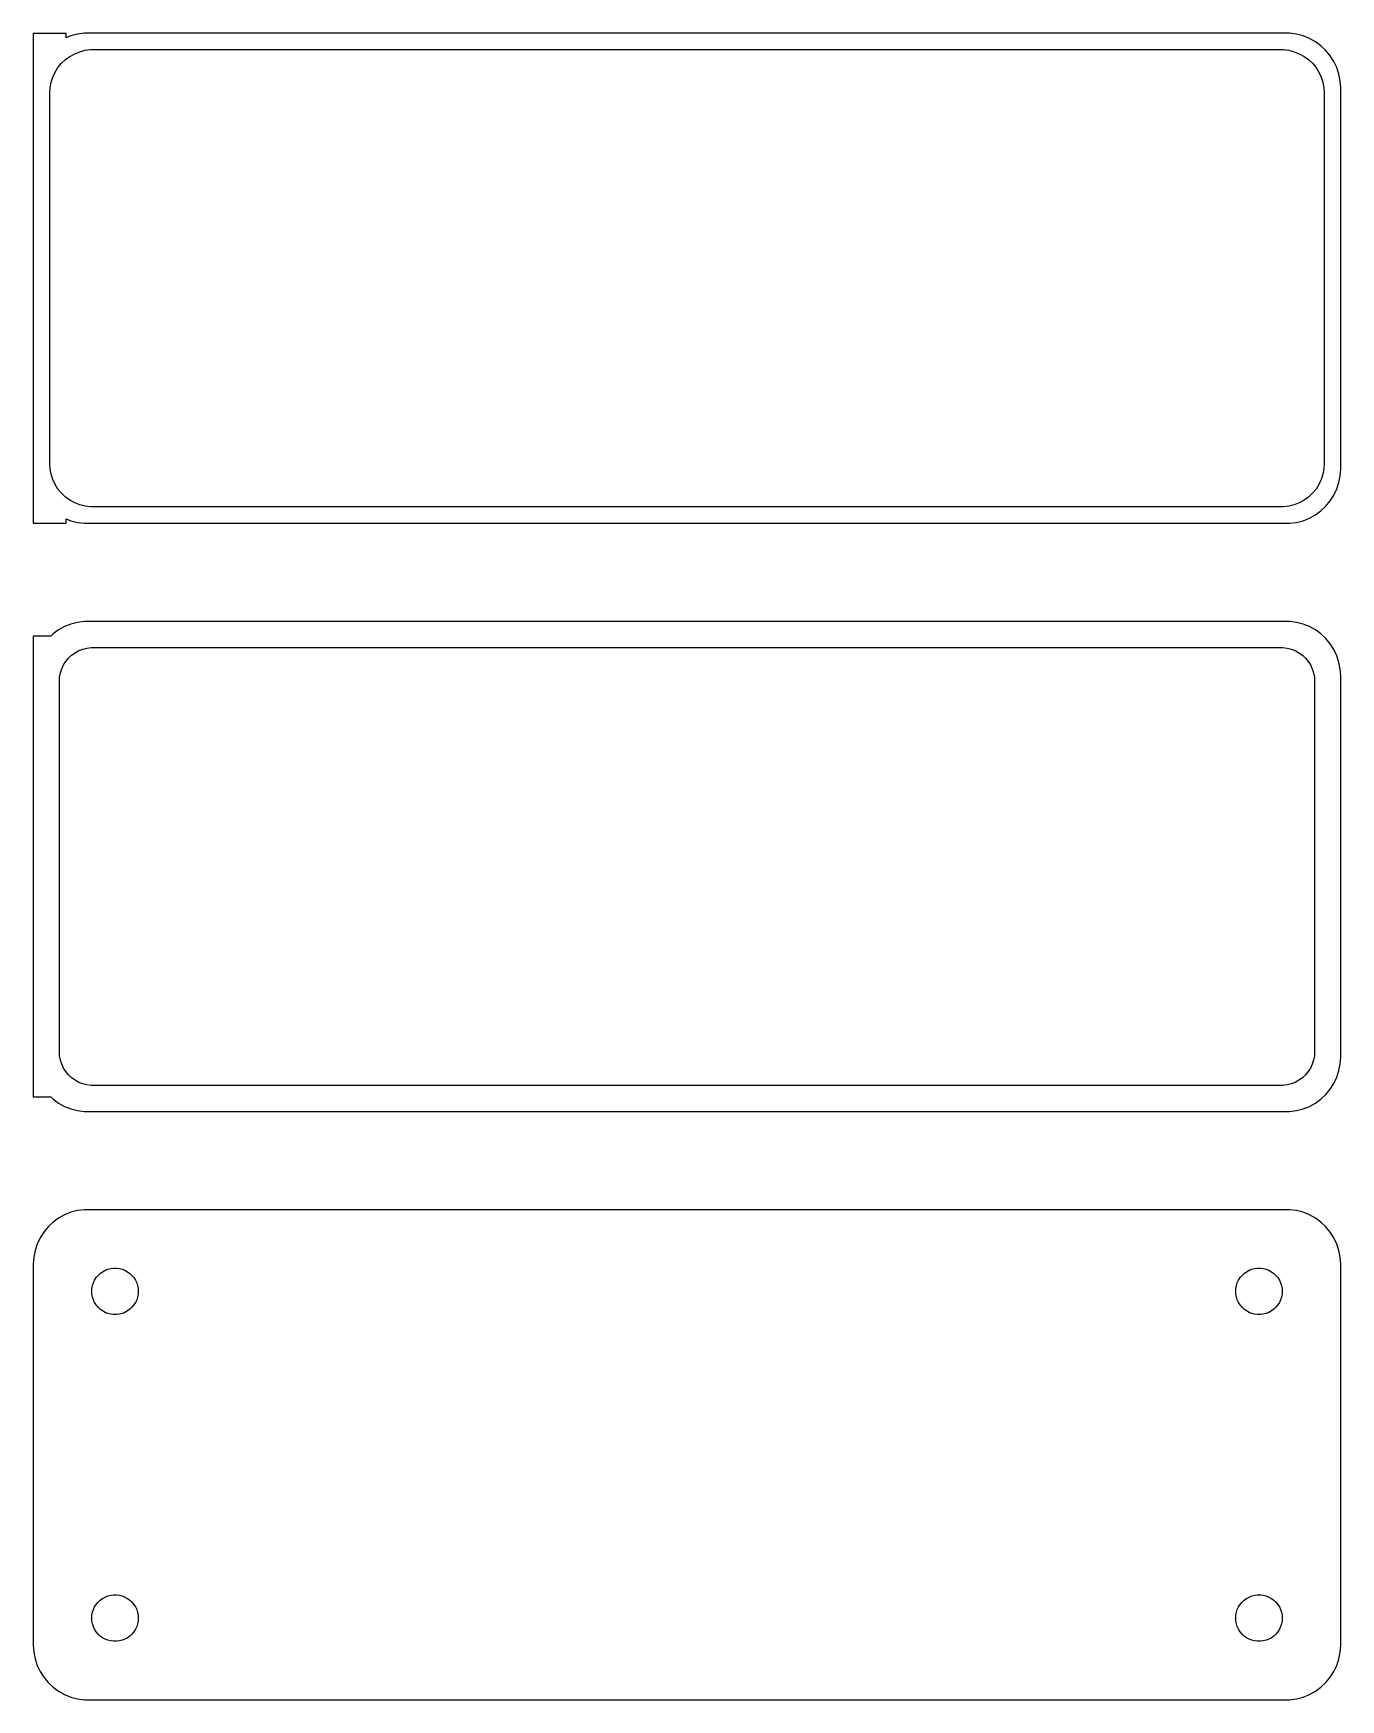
# Model space of a CAD drawing. Header units: metres. Extents: x -60 to 60, y 140 to 292.
import ezdxf

# ---------------------------------------------------------------- set-up
doc = ezdxf.new("R2010")
doc.units = ezdxf.units.M

msp = doc.modelspace()

# ---------------------------------------------------------------- linework, layer by layer
for p, q in [((-57, 292.479), (-60, 292.479)), ((-60, 292.479), (-60, 247.521)), ((-57, 292.075), (-57, 292.479)), ((-56.5451, 292.255), (-57, 292.075)), ((-55.9369, 292.411), (-56.5451, 292.255)), ((-55.3139, 292.49), (-55.9369, 292.411)), ((55.3139, 292.49), (-55.3139, 292.49)), ((55.9369, 292.411), (55.3139, 292.49)), ((56.5451, 292.255), (55.9369, 292.411)), ((57.1289, 292.024), (56.5451, 292.255)), ((-56.2031, 290.619), (-55.7361, 290.804)), ((-55.7361, 290.804), (-55.2495, 290.929)), ((-55.2495, 290.929), (-54.7512, 290.992)), ((-54.7512, 290.992), (54.7512, 290.992)), ((54.7512, 290.992), (55.2495, 290.929)), ((55.2495, 290.929), (55.7361, 290.804)), ((55.7361, 290.804), (56.2031, 290.619)), ((57.6791, 291.722), (57.1289, 292.024)), ((58.1871, 291.353), (57.6791, 291.722)), ((58.6448, 290.923), (58.1871, 291.353)), ((59.0451, 290.439), (58.6448, 290.923)), ((-58.0052, 288.927), (-57.7361, 289.351)), ((-57.7361, 289.351), (-57.4159, 289.738)), ((-57.4159, 289.738), (-57.0497, 290.082)), ((-57.0497, 290.082), (-56.6433, 290.377)), ((-56.6433, 290.377), (-56.2031, 290.619)), ((56.2031, 290.619), (56.6433, 290.377)), ((56.6433, 290.377), (57.0497, 290.082)), ((57.0497, 290.082), (57.4159, 289.738)), ((57.4159, 289.738), (57.7361, 289.351)), ((57.7361, 289.351), (58.0052, 288.927)), ((59.3815, 289.909), (59.0451, 290.439)), ((59.6489, 289.341), (59.3815, 289.909)), ((59.8429, 288.743), (59.6489, 289.341)), ((-58.4685, 287.501), (-58.3743, 287.995)), ((-58.3743, 287.995), (-58.2191, 288.472)), ((-58.2191, 288.472), (-58.0052, 288.927)), ((58.0052, 288.927), (58.2191, 288.472)), ((58.2191, 288.472), (58.3743, 287.995)), ((58.3743, 287.995), (58.4685, 287.501)), ((59.9606, 288.127), (59.8429, 288.743)), ((60, 287.5), (59.9606, 288.127)), ((-58.5, 287), (-58.4685, 287.501)), ((-58.5, 253), (-58.5, 287)), ((58.4685, 287.501), (58.5, 287)), ((58.5, 287), (58.5, 253)), ((60, 252.5), (60, 287.5)), ((-58.4685, 252.499), (-58.5, 253)), ((-58.3743, 252.005), (-58.4685, 252.499)), ((58.4685, 252.499), (58.3743, 252.005)), ((58.5, 253), (58.4685, 252.499)), ((59.9606, 251.873), (60, 252.5)), ((-58.2191, 251.528), (-58.3743, 252.005)), ((-58.0052, 251.073), (-58.2191, 251.528)), ((-57.7361, 250.649), (-58.0052, 251.073)), ((58.0052, 251.073), (57.7361, 250.649)), ((58.2191, 251.528), (58.0052, 251.073)), ((58.3743, 252.005), (58.2191, 251.528)), ((59.6489, 250.659), (59.8429, 251.257)), ((59.8429, 251.257), (59.9606, 251.873)), ((-57.4159, 250.262), (-57.7361, 250.649)), ((-57.0497, 249.918), (-57.4159, 250.262)), ((-56.6433, 249.623), (-57.0497, 249.918)), ((-56.2031, 249.381), (-56.6433, 249.623)), ((-55.7361, 249.196), (-56.2031, 249.381)), ((56.2031, 249.381), (55.7361, 249.196)), ((56.6433, 249.623), (56.2031, 249.381)), ((57.0497, 249.918), (56.6433, 249.623)), ((57.4159, 250.262), (57.0497, 249.918)), ((57.7361, 250.649), (57.4159, 250.262)), ((58.6448, 249.077), (59.0451, 249.561)), ((59.0451, 249.561), (59.3815, 250.091)), ((59.3815, 250.091), (59.6489, 250.659)), ((-57, 247.521), (-57, 247.925)), ((-57, 247.925), (-56.5451, 247.745)), ((-55.2495, 249.071), (-55.7361, 249.196)), ((-54.7512, 249.008), (-55.2495, 249.071)), ((54.7512, 249.008), (-54.7512, 249.008)), ((55.2495, 249.071), (54.7512, 249.008)), ((55.7361, 249.196), (55.2495, 249.071)), ((56.5451, 247.745), (57.1289, 247.976)), ((57.1289, 247.976), (57.6791, 248.278)), ((57.6791, 248.278), (58.1871, 248.647)), ((58.1871, 248.647), (58.6448, 249.077)), ((-60, 247.521), (-57, 247.521)), ((-56.5451, 247.745), (-55.9369, 247.589)), ((-55.9369, 247.589), (-55.3139, 247.51)), ((-55.3139, 247.51), (55.3139, 247.51)), ((55.3139, 247.51), (55.9369, 247.589)), ((55.9369, 247.589), (56.5451, 247.745)), ((-58.4, 237.153), (-60, 237.153)), ((-60, 237.153), (-60, 194.847)), ((-58.1871, 237.353), (-58.4, 237.153)), ((-57.6791, 237.722), (-58.1871, 237.353)), ((-57.1289, 238.024), (-57.6791, 237.722)), ((-56.5451, 238.255), (-57.1289, 238.024)), ((-55.9369, 238.411), (-56.5451, 238.255)), ((-55.3139, 238.49), (-55.9369, 238.411)), ((55.3139, 238.49), (-55.3139, 238.49)), ((55.9369, 238.411), (55.3139, 238.49)), ((56.5451, 238.255), (55.9369, 238.411)), ((57.1289, 238.024), (56.5451, 238.255)), ((57.6791, 237.722), (57.1289, 238.024)), ((58.1871, 237.353), (57.6791, 237.722)), ((58.6448, 236.923), (58.1871, 237.353)), ((-56.4842, 235.399), (-56.168, 235.628)), ((-56.168, 235.628), (-55.8254, 235.817)), ((-55.8254, 235.817), (-55.4619, 235.961)), ((-55.4619, 235.961), (-55.0833, 236.058)), ((-55.0833, 236.058), (-54.6954, 236.107)), ((-54.6954, 236.107), (54.6954, 236.107)), ((54.6954, 236.107), (55.0833, 236.058)), ((55.0833, 236.058), (55.4619, 235.961)), ((55.4619, 235.961), (55.8254, 235.817)), ((55.8254, 235.817), (56.168, 235.628)), ((56.168, 235.628), (56.4842, 235.399)), ((59.0451, 236.439), (58.6448, 236.923)), ((59.3815, 235.909), (59.0451, 236.439)), ((59.6489, 235.341), (59.3815, 235.909)), ((-57.5151, 233.774), (-57.3943, 234.146)), ((-57.3943, 234.146), (-57.2279, 234.5)), ((-57.2279, 234.5), (-57.0184, 234.83)), ((-57.0184, 234.83), (-56.7692, 235.131)), ((-56.7692, 235.131), (-56.4842, 235.399)), ((56.4842, 235.399), (56.7692, 235.131)), ((56.7692, 235.131), (57.0184, 234.83)), ((57.0184, 234.83), (57.2279, 234.5)), ((57.2279, 234.5), (57.3943, 234.146)), ((57.3943, 234.146), (57.5151, 233.774)), ((59.8429, 234.743), (59.6489, 235.341)), ((59.9606, 234.127), (59.8429, 234.743)), ((60, 233.5), (59.9606, 234.127)), ((-57.6129, 233), (-57.5884, 233.39)), ((-57.6129, 199), (-57.6129, 233)), ((-57.5884, 233.39), (-57.5151, 233.774)), ((57.5151, 233.774), (57.5884, 233.39)), ((57.5884, 233.39), (57.6129, 233)), ((57.6129, 233), (57.6129, 199)), ((60, 198.5), (60, 233.5)), ((-57.5884, 198.61), (-57.6129, 199)), ((57.6129, 199), (57.5884, 198.61)), ((-57.5151, 198.226), (-57.5884, 198.61)), ((-57.3943, 197.854), (-57.5151, 198.226)), ((-57.2279, 197.5), (-57.3943, 197.854)), ((-57.0184, 197.17), (-57.2279, 197.5)), ((57.2279, 197.5), (57.0184, 197.17)), ((57.3943, 197.854), (57.2279, 197.5)), ((57.5151, 198.226), (57.3943, 197.854)), ((57.5884, 198.61), (57.5151, 198.226)), ((59.8429, 197.257), (59.9606, 197.873)), ((59.9606, 197.873), (60, 198.5)), ((-56.7692, 196.869), (-57.0184, 197.17)), ((-56.4842, 196.601), (-56.7692, 196.869)), ((-56.168, 196.372), (-56.4842, 196.601)), ((-55.8254, 196.183), (-56.168, 196.372)), ((-55.4619, 196.039), (-55.8254, 196.183)), ((-55.0833, 195.942), (-55.4619, 196.039)), ((-54.6954, 195.893), (-55.0833, 195.942)), ((54.6954, 195.893), (-54.6954, 195.893)), ((55.0833, 195.942), (54.6954, 195.893)), ((55.4619, 196.039), (55.0833, 195.942)), ((55.8254, 196.183), (55.4619, 196.039)), ((56.168, 196.372), (55.8254, 196.183)), ((56.4842, 196.601), (56.168, 196.372)), ((56.7692, 196.869), (56.4842, 196.601)), ((57.0184, 197.17), (56.7692, 196.869)), ((59.0451, 195.561), (59.3815, 196.091)), ((59.3815, 196.091), (59.6489, 196.659)), ((59.6489, 196.659), (59.8429, 197.257)), ((-60, 194.847), (-58.4, 194.847)), ((-58.4, 194.847), (-58.1871, 194.647)), ((-58.1871, 194.647), (-57.6791, 194.278)), ((57.6791, 194.278), (58.1871, 194.647)), ((58.1871, 194.647), (58.6448, 195.077)), ((58.6448, 195.077), (59.0451, 195.561)), ((-57.6791, 194.278), (-57.1289, 193.976)), ((-57.1289, 193.976), (-56.5451, 193.745)), ((-56.5451, 193.745), (-55.9369, 193.589)), ((-55.9369, 193.589), (-55.3139, 193.51)), ((-55.3139, 193.51), (55.3139, 193.51)), ((55.3139, 193.51), (55.9369, 193.589)), ((55.9369, 193.589), (56.5451, 193.745)), ((56.5451, 193.745), (57.1289, 193.976)), ((57.1289, 193.976), (57.6791, 194.278)), ((-57.6791, 183.722), (-58.1871, 183.353)), ((-57.1289, 184.024), (-57.6791, 183.722)), ((-56.5451, 184.255), (-57.1289, 184.024)), ((-55.9369, 184.411), (-56.5451, 184.255)), ((-55.3139, 184.49), (-55.9369, 184.411)), ((55.3139, 184.49), (-55.3139, 184.49)), ((55.9369, 184.411), (55.3139, 184.49)), ((56.5451, 184.255), (55.9369, 184.411)), ((57.1289, 184.024), (56.5451, 184.255)), ((57.6791, 183.722), (57.1289, 184.024)), ((58.1871, 183.353), (57.6791, 183.722)), ((-59.0451, 182.439), (-59.3815, 181.909)), ((-58.6448, 182.923), (-59.0451, 182.439)), ((-58.1871, 183.353), (-58.6448, 182.923)), ((58.6448, 182.923), (58.1871, 183.353)), ((59.0451, 182.439), (58.6448, 182.923)), ((59.3815, 181.909), (59.0451, 182.439)), ((-59.8429, 180.743), (-59.9606, 180.127)), ((-59.6489, 181.341), (-59.8429, 180.743)), ((-59.3815, 181.909), (-59.6489, 181.341)), ((59.6489, 181.341), (59.3815, 181.909)), ((59.8429, 180.743), (59.6489, 181.341)), ((59.9606, 180.127), (59.8429, 180.743)), ((-59.9606, 180.127), (-60, 179.5)), ((-60, 179.5), (-60, 144.5)), ((-53.4092, 178.932), (-53.1598, 179.031)), ((-53.1598, 179.031), (-52.9001, 179.097)), ((-52.9001, 179.097), (-52.6341, 179.131)), ((-52.6341, 179.131), (-52.3659, 179.131)), ((-52.3659, 179.131), (-52.0999, 179.097)), ((-52.0999, 179.097), (-51.8401, 179.031)), ((-51.8401, 179.031), (-51.5908, 178.932)), ((51.5908, 178.932), (51.8401, 179.031)), ((51.8401, 179.031), (52.0999, 179.097)), ((52.0999, 179.097), (52.3659, 179.131)), ((52.3659, 179.131), (52.6341, 179.131)), ((52.6341, 179.131), (52.9001, 179.097)), ((52.9001, 179.097), (53.1598, 179.031)), ((53.1598, 179.031), (53.4092, 178.932)), ((60, 179.5), (59.9606, 180.127)), ((60, 144.5), (60, 179.5)), ((-54.6185, 177.268), (-54.5682, 177.531)), ((-54.5682, 177.531), (-54.4853, 177.786)), ((-54.4853, 177.786), (-54.3712, 178.029)), ((-54.3712, 178.029), (-54.2275, 178.255)), ((-54.2275, 178.255), (-54.0565, 178.462)), ((-54.0565, 178.462), (-53.8611, 178.645)), ((-53.8611, 178.645), (-53.6441, 178.803)), ((-53.6441, 178.803), (-53.4092, 178.932)), ((-51.5908, 178.932), (-51.3559, 178.803)), ((-51.3559, 178.803), (-51.1389, 178.645)), ((-51.1389, 178.645), (-50.9434, 178.462)), ((-50.9434, 178.462), (-50.7725, 178.255)), ((-50.7725, 178.255), (-50.6288, 178.029)), ((-50.6288, 178.029), (-50.5146, 177.786)), ((-50.5146, 177.786), (-50.4318, 177.531)), ((-50.4318, 177.531), (-50.3815, 177.268)), ((50.3815, 177.268), (50.4318, 177.531)), ((50.4318, 177.531), (50.5146, 177.786)), ((50.5146, 177.786), (50.6288, 178.029)), ((50.6288, 178.029), (50.7725, 178.255)), ((50.7725, 178.255), (50.9434, 178.462)), ((50.9434, 178.462), (51.1389, 178.645)), ((51.1389, 178.645), (51.3559, 178.803)), ((51.3559, 178.803), (51.5908, 178.932)), ((53.4092, 178.932), (53.6441, 178.803)), ((53.6441, 178.803), (53.8611, 178.645)), ((53.8611, 178.645), (54.0565, 178.462)), ((54.0565, 178.462), (54.2275, 178.255)), ((54.2275, 178.255), (54.3712, 178.029)), ((54.3712, 178.029), (54.4853, 177.786)), ((54.4853, 177.786), (54.5682, 177.531)), ((54.5682, 177.531), (54.6185, 177.268)), ((-54.6353, 177), (-54.6185, 177.268)), ((-54.6185, 176.732), (-54.6353, 177)), ((-54.5682, 176.469), (-54.6185, 176.732)), ((-54.4853, 176.214), (-54.5682, 176.469)), ((-54.3712, 175.971), (-54.4853, 176.214)), ((-54.2275, 175.745), (-54.3712, 175.971)), ((-50.6288, 175.971), (-50.7725, 175.745)), ((-50.5146, 176.214), (-50.6288, 175.971)), ((-50.4318, 176.469), (-50.5146, 176.214)), ((-50.3815, 176.732), (-50.4318, 176.469)), ((-50.3815, 177.268), (-50.3647, 177)), ((-50.3647, 177), (-50.3815, 176.732)), ((50.3647, 177), (50.3815, 177.268)), ((50.3815, 176.732), (50.3647, 177)), ((50.4318, 176.469), (50.3815, 176.732)), ((50.5146, 176.214), (50.4318, 176.469)), ((50.6288, 175.971), (50.5146, 176.214)), ((50.7725, 175.745), (50.6288, 175.971)), ((54.3712, 175.971), (54.2275, 175.745)), ((54.4853, 176.214), (54.3712, 175.971)), ((54.5682, 176.469), (54.4853, 176.214)), ((54.6185, 176.732), (54.5682, 176.469)), ((54.6185, 177.268), (54.6353, 177)), ((54.6353, 177), (54.6185, 176.732)), ((-54.0565, 175.538), (-54.2275, 175.745)), ((-53.8611, 175.355), (-54.0565, 175.538)), ((-53.6441, 175.197), (-53.8611, 175.355)), ((-53.4092, 175.068), (-53.6441, 175.197)), ((-53.1598, 174.969), (-53.4092, 175.068)), ((-52.9001, 174.903), (-53.1598, 174.969)), ((-52.6341, 174.869), (-52.9001, 174.903)), ((-52.3659, 174.869), (-52.6341, 174.869)), ((-52.0999, 174.903), (-52.3659, 174.869)), ((-51.8401, 174.969), (-52.0999, 174.903)), ((-51.5908, 175.068), (-51.8401, 174.969)), ((-51.3559, 175.197), (-51.5908, 175.068)), ((-51.1389, 175.355), (-51.3559, 175.197)), ((-50.9434, 175.538), (-51.1389, 175.355)), ((-50.7725, 175.745), (-50.9434, 175.538)), ((50.9434, 175.538), (50.7725, 175.745)), ((51.1389, 175.355), (50.9434, 175.538)), ((51.3559, 175.197), (51.1389, 175.355)), ((51.5908, 175.068), (51.3559, 175.197)), ((51.8401, 174.969), (51.5908, 175.068)), ((52.0999, 174.903), (51.8401, 174.969)), ((52.3659, 174.869), (52.0999, 174.903)), ((52.6341, 174.869), (52.3659, 174.869)), ((52.9001, 174.903), (52.6341, 174.869)), ((53.1598, 174.969), (52.9001, 174.903)), ((53.4092, 175.068), (53.1598, 174.969)), ((53.6441, 175.197), (53.4092, 175.068)), ((53.8611, 175.355), (53.6441, 175.197)), ((54.0565, 175.538), (53.8611, 175.355)), ((54.2275, 175.745), (54.0565, 175.538)), ((-54.2275, 148.255), (-54.0565, 148.462)), ((-54.0565, 148.462), (-53.8611, 148.645)), ((-53.8611, 148.645), (-53.6441, 148.803)), ((-53.6441, 148.803), (-53.4092, 148.932)), ((-53.4092, 148.932), (-53.1598, 149.031)), ((-53.1598, 149.031), (-52.9001, 149.097)), ((-52.9001, 149.097), (-52.6341, 149.131)), ((-52.6341, 149.131), (-52.3659, 149.131)), ((-52.3659, 149.131), (-52.0999, 149.097)), ((-52.0999, 149.097), (-51.8401, 149.031)), ((-51.8401, 149.031), (-51.5908, 148.932)), ((-51.5908, 148.932), (-51.3559, 148.803)), ((-51.3559, 148.803), (-51.1389, 148.645)), ((-51.1389, 148.645), (-50.9434, 148.462)), ((-50.9434, 148.462), (-50.7725, 148.255)), ((50.7725, 148.255), (50.9434, 148.462)), ((50.9434, 148.462), (51.1389, 148.645)), ((51.1389, 148.645), (51.3559, 148.803)), ((51.3559, 148.803), (51.5908, 148.932)), ((51.5908, 148.932), (51.8401, 149.031)), ((51.8401, 149.031), (52.0999, 149.097)), ((52.0999, 149.097), (52.3659, 149.131)), ((52.3659, 149.131), (52.6341, 149.131)), ((52.6341, 149.131), (52.9001, 149.097)), ((52.9001, 149.097), (53.1598, 149.031)), ((53.1598, 149.031), (53.4092, 148.932)), ((53.4092, 148.932), (53.6441, 148.803)), ((53.6441, 148.803), (53.8611, 148.645)), ((53.8611, 148.645), (54.0565, 148.462)), ((54.0565, 148.462), (54.2275, 148.255)), ((-54.6353, 147), (-54.6185, 147.268)), ((-54.6185, 146.732), (-54.6353, 147)), ((-54.6185, 147.268), (-54.5682, 147.531)), ((-54.5682, 147.531), (-54.4853, 147.786)), ((-54.4853, 147.786), (-54.3712, 148.029)), ((-54.3712, 148.029), (-54.2275, 148.255)), ((-50.7725, 148.255), (-50.6288, 148.029)), ((-50.6288, 148.029), (-50.5146, 147.786)), ((-50.5146, 147.786), (-50.4318, 147.531)), ((-50.4318, 147.531), (-50.3815, 147.268)), ((-50.3815, 147.268), (-50.3647, 147)), ((-50.3647, 147), (-50.3815, 146.732)), ((50.3647, 147), (50.3815, 147.268)), ((50.3815, 146.732), (50.3647, 147)), ((50.3815, 147.268), (50.4318, 147.531)), ((50.4318, 147.531), (50.5146, 147.786)), ((50.5146, 147.786), (50.6288, 148.029)), ((50.6288, 148.029), (50.7725, 148.255)), ((54.2275, 148.255), (54.3712, 148.029)), ((54.3712, 148.029), (54.4853, 147.786)), ((54.4853, 147.786), (54.5682, 147.531)), ((54.5682, 147.531), (54.6185, 147.268)), ((54.6185, 147.268), (54.6353, 147)), ((54.6353, 147), (54.6185, 146.732)), ((-54.5682, 146.469), (-54.6185, 146.732)), ((-54.4853, 146.214), (-54.5682, 146.469)), ((-54.3712, 145.971), (-54.4853, 146.214)), ((-54.2275, 145.745), (-54.3712, 145.971)), ((-54.0565, 145.538), (-54.2275, 145.745)), ((-53.8611, 145.355), (-54.0565, 145.538)), ((-53.6441, 145.197), (-53.8611, 145.355)), ((-51.1389, 145.355), (-51.3559, 145.197)), ((-50.9434, 145.538), (-51.1389, 145.355)), ((-50.7725, 145.745), (-50.9434, 145.538)), ((-50.6288, 145.971), (-50.7725, 145.745)), ((-50.5146, 146.214), (-50.6288, 145.971)), ((-50.4318, 146.469), (-50.5146, 146.214)), ((-50.3815, 146.732), (-50.4318, 146.469)), ((50.4318, 146.469), (50.3815, 146.732)), ((50.5146, 146.214), (50.4318, 146.469)), ((50.6288, 145.971), (50.5146, 146.214)), ((50.7725, 145.745), (50.6288, 145.971)), ((50.9434, 145.538), (50.7725, 145.745)), ((51.1389, 145.355), (50.9434, 145.538)), ((51.3559, 145.197), (51.1389, 145.355)), ((53.8611, 145.355), (53.6441, 145.197)), ((54.0565, 145.538), (53.8611, 145.355)), ((54.2275, 145.745), (54.0565, 145.538)), ((54.3712, 145.971), (54.2275, 145.745)), ((54.4853, 146.214), (54.3712, 145.971)), ((54.5682, 146.469), (54.4853, 146.214)), ((54.6185, 146.732), (54.5682, 146.469)), ((-60, 144.5), (-59.9606, 143.873)), ((-59.9606, 143.873), (-59.8429, 143.257)), ((-53.4092, 145.068), (-53.6441, 145.197)), ((-53.1598, 144.969), (-53.4092, 145.068)), ((-52.9001, 144.903), (-53.1598, 144.969)), ((-52.6341, 144.869), (-52.9001, 144.903)), ((-52.3659, 144.869), (-52.6341, 144.869)), ((-52.0999, 144.903), (-52.3659, 144.869)), ((-51.8401, 144.969), (-52.0999, 144.903)), ((-51.5908, 145.068), (-51.8401, 144.969)), ((-51.3559, 145.197), (-51.5908, 145.068)), ((51.5908, 145.068), (51.3559, 145.197)), ((51.8401, 144.969), (51.5908, 145.068)), ((52.0999, 144.903), (51.8401, 144.969)), ((52.3659, 144.869), (52.0999, 144.903)), ((52.6341, 144.869), (52.3659, 144.869)), ((52.9001, 144.903), (52.6341, 144.869)), ((53.1598, 144.969), (52.9001, 144.903)), ((53.4092, 145.068), (53.1598, 144.969)), ((53.6441, 145.197), (53.4092, 145.068)), ((59.8429, 143.257), (59.9606, 143.873)), ((59.9606, 143.873), (60, 144.5)), ((-59.8429, 143.257), (-59.6489, 142.659)), ((-59.6489, 142.659), (-59.3815, 142.091)), ((59.3815, 142.091), (59.6489, 142.659)), ((59.6489, 142.659), (59.8429, 143.257)), ((-59.3815, 142.091), (-59.0451, 141.561)), ((-59.0451, 141.561), (-58.6448, 141.077)), ((-58.6448, 141.077), (-58.1871, 140.647)), ((58.1871, 140.647), (58.6448, 141.077)), ((58.6448, 141.077), (59.0451, 141.561)), ((59.0451, 141.561), (59.3815, 142.091)), ((-58.1871, 140.647), (-57.6791, 140.278)), ((-57.6791, 140.278), (-57.1289, 139.976)), ((-57.1289, 139.976), (-56.5451, 139.745)), ((-56.5451, 139.745), (-55.9369, 139.589)), ((-55.9369, 139.589), (-55.3139, 139.51)), ((-55.3139, 139.51), (55.3139, 139.51)), ((55.3139, 139.51), (55.9369, 139.589)), ((55.9369, 139.589), (56.5451, 139.745)), ((56.5451, 139.745), (57.1289, 139.976)), ((57.1289, 139.976), (57.6791, 140.278)), ((57.6791, 140.278), (58.1871, 140.647))]:
    msp.add_line(p, q)

doc.saveas('drawing.dxf')
